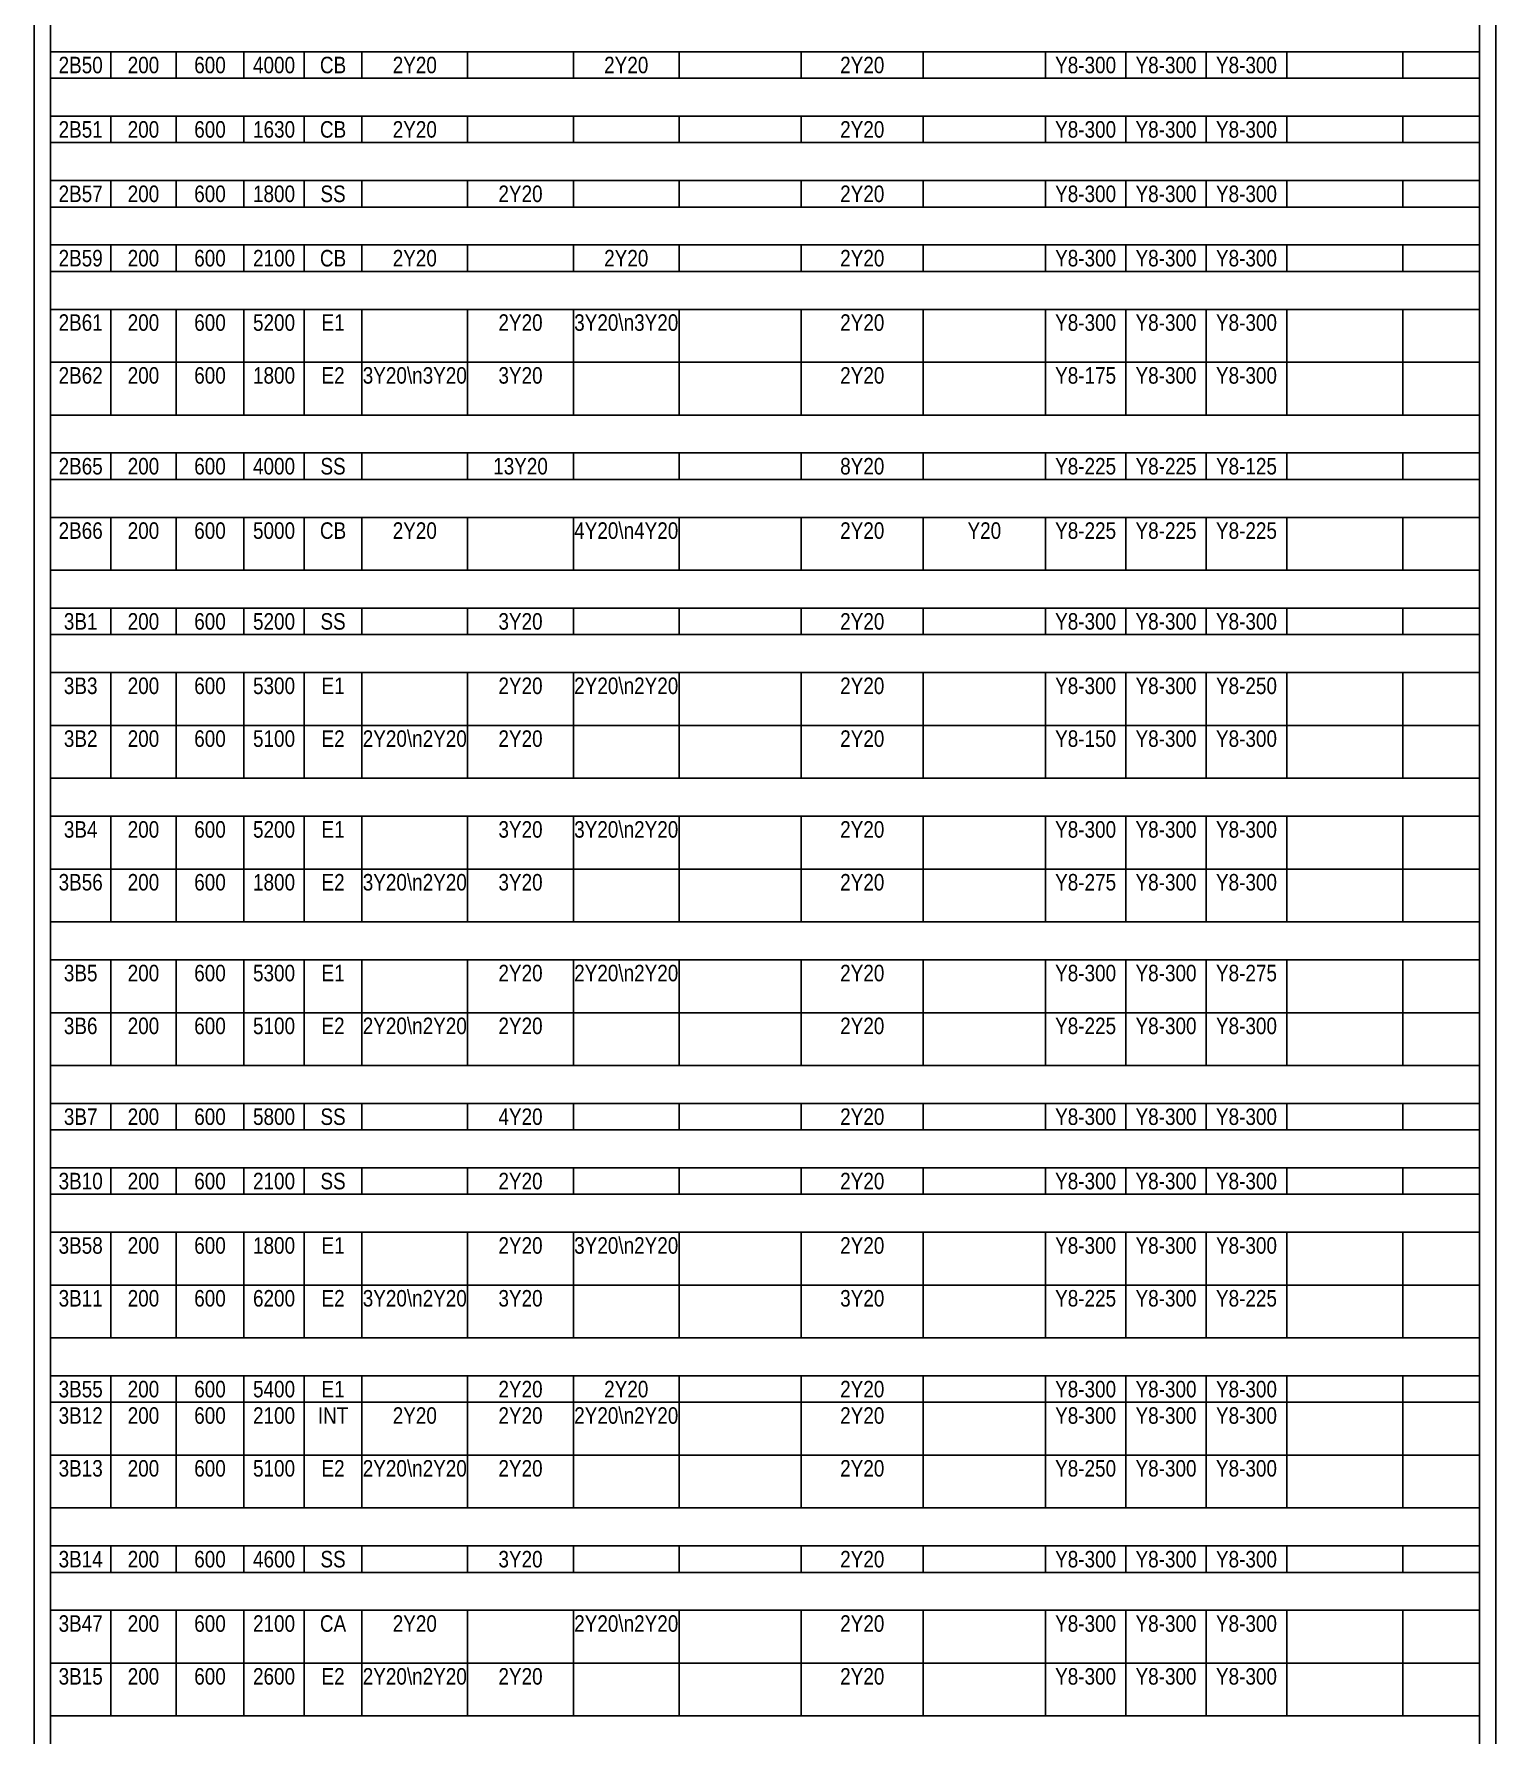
# Model space of a CAD drawing. Extents: x 0 to 206258, y -403073 to 0.
# Drawn here: x 123513 to 132369, y -220500 to -210197 of the extents above; entities that cross this region are included whole.
import ezdxf
from ezdxf.enums import TextEntityAlignment as Align

# ---------------------------------------------------------------- set-up
doc = ezdxf.new("R2010")
doc.units = 0
doc.header["$LTSCALE"] = 1000
for name, color, linetype, true_color in [('Quantity Table Line', 171, 'Continuous', 0xaaaaff), ('Quantity Table Line 2', 171, 'Continuous', 0xaaaaff), ('Quantity Table Text', 8, 'Continuous', 0x414141)]:
    doc.layers.add(name, color=color, linetype=linetype, true_color=true_color)
doc.styles.add('Quantity Table Text', font='ARIALN.TTF', dxfattribs={"height": 100})

msp = doc.modelspace()

# ---------------------------------------------------------------- linework, layer by layer
at = {"layer": 'Quantity Table Line', "transparency": 33554687}
msp.add_lwpolyline([(123513.032, -248555.174), (132369.275, -248555.174), (132369.275, -179854.284), (123513.032, -179854.284), (123513.032, -248555.174)], dxfattribs=at)
at = {"layer": 'Quantity Table Line 2', "transparency": 33554687}
for points in [[(123613.032, -210305.174), (123613.032, -210075.174), (132269.275, -210075.174), (132269.275, -210305.174)], [(123613.032, -210465.174), (123613.032, -210305.174), (123978.179, -210305.174), (123978.179, -210465.174)], [(123978.179, -210465.174), (123978.179, -210305.174), (124373.665, -210305.174), (124373.665, -210465.174)], [(124373.665, -210465.174), (124373.665, -210305.174), (124784.516, -210305.174), (124784.516, -210465.174)], [(124784.516, -210465.174), (124784.516, -210305.174), (125149.663, -210305.174), (125149.663, -210465.174)], [(125149.663, -210465.174), (125149.663, -210305.174), (125499.446, -210305.174), (125499.446, -210465.174)], [(125499.446, -210465.174), (125499.446, -210305.174), (126139.898, -210305.174), (126139.898, -210465.174)], [(126139.898, -210465.174), (126139.898, -210305.174), (126780.349, -210305.174), (126780.349, -210465.174)], [(126780.349, -210465.174), (126780.349, -210305.174), (127420.8, -210305.174), (127420.8, -210465.174)], [(127420.8, -210465.174), (127420.8, -210305.174), (128160.437, -210305.174), (128160.437, -210465.174)], [(128160.437, -210465.174), (128160.437, -210305.174), (128900.075, -210305.174), (128900.075, -210465.174)], [(128900.075, -210465.174), (128900.075, -210305.174), (129639.712, -210305.174), (129639.712, -210465.174)], [(129639.712, -210465.174), (129639.712, -210305.174), (130126.93, -210305.174), (130126.93, -210465.174)], [(130126.93, -210465.174), (130126.93, -210305.174), (130614.148, -210305.174), (130614.148, -210465.174)], [(130614.148, -210465.174), (130614.148, -210305.174), (131101.366, -210305.174), (131101.366, -210465.174)], [(131101.366, -210465.174), (131101.366, -210305.174), (131805.17, -210305.174), (131805.17, -210465.174)], [(131805.17, -210465.174), (131805.17, -210305.174), (132269.275, -210305.174), (132269.275, -210465.174)], [(123613.032, -210695.174), (123613.032, -210465.174), (132269.275, -210465.174), (132269.275, -210695.174)], [(123613.032, -210855.174), (123613.032, -210695.174), (123978.179, -210695.174), (123978.179, -210855.174)], [(123978.179, -210855.174), (123978.179, -210695.174), (124373.665, -210695.174), (124373.665, -210855.174)], [(124373.665, -210855.174), (124373.665, -210695.174), (124784.516, -210695.174), (124784.516, -210855.174)], [(124784.516, -210855.174), (124784.516, -210695.174), (125149.663, -210695.174), (125149.663, -210855.174)], [(125149.663, -210855.174), (125149.663, -210695.174), (125499.446, -210695.174), (125499.446, -210855.174)], [(125499.446, -210855.174), (125499.446, -210695.174), (126139.898, -210695.174), (126139.898, -210855.174)], [(126139.898, -210855.174), (126139.898, -210695.174), (126780.349, -210695.174), (126780.349, -210855.174)], [(126780.349, -210855.174), (126780.349, -210695.174), (127420.8, -210695.174), (127420.8, -210855.174)], [(127420.8, -210855.174), (127420.8, -210695.174), (128160.437, -210695.174), (128160.437, -210855.174)], [(128160.437, -210855.174), (128160.437, -210695.174), (128900.075, -210695.174), (128900.075, -210855.174)], [(128900.075, -210855.174), (128900.075, -210695.174), (129639.712, -210695.174), (129639.712, -210855.174)], [(129639.712, -210855.174), (129639.712, -210695.174), (130126.93, -210695.174), (130126.93, -210855.174)], [(130126.93, -210855.174), (130126.93, -210695.174), (130614.148, -210695.174), (130614.148, -210855.174)], [(130614.148, -210855.174), (130614.148, -210695.174), (131101.366, -210695.174), (131101.366, -210855.174)], [(131101.366, -210855.174), (131101.366, -210695.174), (131805.17, -210695.174), (131805.17, -210855.174)], [(131805.17, -210855.174), (131805.17, -210695.174), (132269.275, -210695.174), (132269.275, -210855.174)], [(123613.032, -211085.174), (123613.032, -210855.174), (132269.275, -210855.174), (132269.275, -211085.174)], [(123613.032, -211245.174), (123613.032, -211085.174), (123978.179, -211085.174), (123978.179, -211245.174)], [(123978.179, -211245.174), (123978.179, -211085.174), (124373.665, -211085.174), (124373.665, -211245.174)], [(124373.665, -211245.174), (124373.665, -211085.174), (124784.516, -211085.174), (124784.516, -211245.174)], [(124784.516, -211245.174), (124784.516, -211085.174), (125149.663, -211085.174), (125149.663, -211245.174)], [(125149.663, -211245.174), (125149.663, -211085.174), (125499.446, -211085.174), (125499.446, -211245.174)], [(125499.446, -211245.174), (125499.446, -211085.174), (126139.898, -211085.174), (126139.898, -211245.174)], [(126139.898, -211245.174), (126139.898, -211085.174), (126780.349, -211085.174), (126780.349, -211245.174)], [(126780.349, -211245.174), (126780.349, -211085.174), (127420.8, -211085.174), (127420.8, -211245.174)], [(127420.8, -211245.174), (127420.8, -211085.174), (128160.437, -211085.174), (128160.437, -211245.174)], [(128160.437, -211245.174), (128160.437, -211085.174), (128900.075, -211085.174), (128900.075, -211245.174)], [(128900.075, -211245.174), (128900.075, -211085.174), (129639.712, -211085.174), (129639.712, -211245.174)], [(129639.712, -211245.174), (129639.712, -211085.174), (130126.93, -211085.174), (130126.93, -211245.174)], [(130126.93, -211245.174), (130126.93, -211085.174), (130614.148, -211085.174), (130614.148, -211245.174)], [(130614.148, -211245.174), (130614.148, -211085.174), (131101.366, -211085.174), (131101.366, -211245.174)], [(131101.366, -211245.174), (131101.366, -211085.174), (131805.17, -211085.174), (131805.17, -211245.174)], [(131805.17, -211245.174), (131805.17, -211085.174), (132269.275, -211085.174), (132269.275, -211245.174)], [(123613.032, -211475.174), (123613.032, -211245.174), (132269.275, -211245.174), (132269.275, -211475.174)], [(123613.032, -211635.174), (123613.032, -211475.174), (123978.179, -211475.174), (123978.179, -211635.174)], [(123978.179, -211635.174), (123978.179, -211475.174), (124373.665, -211475.174), (124373.665, -211635.174)], [(124373.665, -211635.174), (124373.665, -211475.174), (124784.516, -211475.174), (124784.516, -211635.174)], [(124784.516, -211635.174), (124784.516, -211475.174), (125149.663, -211475.174), (125149.663, -211635.174)], [(125149.663, -211635.174), (125149.663, -211475.174), (125499.446, -211475.174), (125499.446, -211635.174)], [(125499.446, -211635.174), (125499.446, -211475.174), (126139.898, -211475.174), (126139.898, -211635.174)], [(126139.898, -211635.174), (126139.898, -211475.174), (126780.349, -211475.174), (126780.349, -211635.174)], [(126780.349, -211635.174), (126780.349, -211475.174), (127420.8, -211475.174), (127420.8, -211635.174)], [(127420.8, -211635.174), (127420.8, -211475.174), (128160.437, -211475.174), (128160.437, -211635.174)], [(128160.437, -211635.174), (128160.437, -211475.174), (128900.075, -211475.174), (128900.075, -211635.174)], [(128900.075, -211635.174), (128900.075, -211475.174), (129639.712, -211475.174), (129639.712, -211635.174)], [(129639.712, -211635.174), (129639.712, -211475.174), (130126.93, -211475.174), (130126.93, -211635.174)], [(130126.93, -211635.174), (130126.93, -211475.174), (130614.148, -211475.174), (130614.148, -211635.174)], [(130614.148, -211635.174), (130614.148, -211475.174), (131101.366, -211475.174), (131101.366, -211635.174)], [(131101.366, -211635.174), (131101.366, -211475.174), (131805.17, -211475.174), (131805.17, -211635.174)], [(131805.17, -211635.174), (131805.17, -211475.174), (132269.275, -211475.174), (132269.275, -211635.174)], [(123613.032, -211865.174), (123613.032, -211635.174), (132269.275, -211635.174), (132269.275, -211865.174)], [(123613.032, -212185.174), (123613.032, -211865.174), (123978.179, -211865.174), (123978.179, -212185.174)], [(123978.179, -212185.174), (123978.179, -211865.174), (124373.665, -211865.174), (124373.665, -212185.174)], [(124373.665, -212185.174), (124373.665, -211865.174), (124784.516, -211865.174), (124784.516, -212185.174)], [(124784.516, -212185.174), (124784.516, -211865.174), (125149.663, -211865.174), (125149.663, -212185.174)], [(125149.663, -212185.174), (125149.663, -211865.174), (125499.446, -211865.174), (125499.446, -212185.174)], [(125499.446, -212185.174), (125499.446, -211865.174), (126139.898, -211865.174), (126139.898, -212185.174)], [(126139.898, -212185.174), (126139.898, -211865.174), (126780.349, -211865.174), (126780.349, -212185.174)], [(126780.349, -212185.174), (126780.349, -211865.174), (127420.8, -211865.174), (127420.8, -212185.174)], [(127420.8, -212185.174), (127420.8, -211865.174), (128160.437, -211865.174), (128160.437, -212185.174)], [(128160.437, -212185.174), (128160.437, -211865.174), (128900.075, -211865.174), (128900.075, -212185.174)], [(128900.075, -212185.174), (128900.075, -211865.174), (129639.712, -211865.174), (129639.712, -212185.174)], [(129639.712, -212185.174), (129639.712, -211865.174), (130126.93, -211865.174), (130126.93, -212185.174)], [(130126.93, -212185.174), (130126.93, -211865.174), (130614.148, -211865.174), (130614.148, -212185.174)], [(130614.148, -212185.174), (130614.148, -211865.174), (131101.366, -211865.174), (131101.366, -212185.174)], [(131101.366, -212185.174), (131101.366, -211865.174), (131805.17, -211865.174), (131805.17, -212185.174)], [(131805.17, -212185.174), (131805.17, -211865.174), (132269.275, -211865.174), (132269.275, -212185.174)], [(123613.032, -212505.174), (123613.032, -212185.174), (123978.179, -212185.174), (123978.179, -212505.174)], [(123978.179, -212505.174), (123978.179, -212185.174), (124373.665, -212185.174), (124373.665, -212505.174)], [(124373.665, -212505.174), (124373.665, -212185.174), (124784.516, -212185.174), (124784.516, -212505.174)], [(124784.516, -212505.174), (124784.516, -212185.174), (125149.663, -212185.174), (125149.663, -212505.174)], [(125149.663, -212505.174), (125149.663, -212185.174), (125499.446, -212185.174), (125499.446, -212505.174)], [(125499.446, -212505.174), (125499.446, -212185.174), (126139.898, -212185.174), (126139.898, -212505.174)], [(126139.898, -212505.174), (126139.898, -212185.174), (126780.349, -212185.174), (126780.349, -212505.174)], [(126780.349, -212505.174), (126780.349, -212185.174), (127420.8, -212185.174), (127420.8, -212505.174)], [(127420.8, -212505.174), (127420.8, -212185.174), (128160.437, -212185.174), (128160.437, -212505.174)], [(128160.437, -212505.174), (128160.437, -212185.174), (128900.075, -212185.174), (128900.075, -212505.174)], [(128900.075, -212505.174), (128900.075, -212185.174), (129639.712, -212185.174), (129639.712, -212505.174)], [(129639.712, -212505.174), (129639.712, -212185.174), (130126.93, -212185.174), (130126.93, -212505.174)], [(130126.93, -212505.174), (130126.93, -212185.174), (130614.148, -212185.174), (130614.148, -212505.174)], [(130614.148, -212505.174), (130614.148, -212185.174), (131101.366, -212185.174), (131101.366, -212505.174)], [(131101.366, -212505.174), (131101.366, -212185.174), (131805.17, -212185.174), (131805.17, -212505.174)], [(131805.17, -212505.174), (131805.17, -212185.174), (132269.275, -212185.174), (132269.275, -212505.174)], [(123613.032, -212735.174), (123613.032, -212505.174), (132269.275, -212505.174), (132269.275, -212735.174)], [(123613.032, -212895.174), (123613.032, -212735.174), (123978.179, -212735.174), (123978.179, -212895.174)], [(123978.179, -212895.174), (123978.179, -212735.174), (124373.665, -212735.174), (124373.665, -212895.174)], [(124373.665, -212895.174), (124373.665, -212735.174), (124784.516, -212735.174), (124784.516, -212895.174)], [(124784.516, -212895.174), (124784.516, -212735.174), (125149.663, -212735.174), (125149.663, -212895.174)], [(125149.663, -212895.174), (125149.663, -212735.174), (125499.446, -212735.174), (125499.446, -212895.174)], [(125499.446, -212895.174), (125499.446, -212735.174), (126139.898, -212735.174), (126139.898, -212895.174)], [(126139.898, -212895.174), (126139.898, -212735.174), (126780.349, -212735.174), (126780.349, -212895.174)], [(126780.349, -212895.174), (126780.349, -212735.174), (127420.8, -212735.174), (127420.8, -212895.174)], [(127420.8, -212895.174), (127420.8, -212735.174), (128160.437, -212735.174), (128160.437, -212895.174)], [(128160.437, -212895.174), (128160.437, -212735.174), (128900.075, -212735.174), (128900.075, -212895.174)], [(128900.075, -212895.174), (128900.075, -212735.174), (129639.712, -212735.174), (129639.712, -212895.174)], [(129639.712, -212895.174), (129639.712, -212735.174), (130126.93, -212735.174), (130126.93, -212895.174)], [(130126.93, -212895.174), (130126.93, -212735.174), (130614.148, -212735.174), (130614.148, -212895.174)], [(130614.148, -212895.174), (130614.148, -212735.174), (131101.366, -212735.174), (131101.366, -212895.174)], [(131101.366, -212895.174), (131101.366, -212735.174), (131805.17, -212735.174), (131805.17, -212895.174)], [(131805.17, -212895.174), (131805.17, -212735.174), (132269.275, -212735.174), (132269.275, -212895.174)], [(123613.032, -213125.174), (123613.032, -212895.174), (132269.275, -212895.174), (132269.275, -213125.174)], [(123613.032, -213445.174), (123613.032, -213125.174), (123978.179, -213125.174), (123978.179, -213445.174)], [(123978.179, -213445.174), (123978.179, -213125.174), (124373.665, -213125.174), (124373.665, -213445.174)], [(124373.665, -213445.174), (124373.665, -213125.174), (124784.516, -213125.174), (124784.516, -213445.174)], [(124784.516, -213445.174), (124784.516, -213125.174), (125149.663, -213125.174), (125149.663, -213445.174)], [(125149.663, -213445.174), (125149.663, -213125.174), (125499.446, -213125.174), (125499.446, -213445.174)], [(125499.446, -213445.174), (125499.446, -213125.174), (126139.898, -213125.174), (126139.898, -213445.174)], [(126139.898, -213445.174), (126139.898, -213125.174), (126780.349, -213125.174), (126780.349, -213445.174)], [(126780.349, -213445.174), (126780.349, -213125.174), (127420.8, -213125.174), (127420.8, -213445.174)], [(127420.8, -213445.174), (127420.8, -213125.174), (128160.437, -213125.174), (128160.437, -213445.174)], [(128160.437, -213445.174), (128160.437, -213125.174), (128900.075, -213125.174), (128900.075, -213445.174)], [(128900.075, -213445.174), (128900.075, -213125.174), (129639.712, -213125.174), (129639.712, -213445.174)], [(129639.712, -213445.174), (129639.712, -213125.174), (130126.93, -213125.174), (130126.93, -213445.174)], [(130126.93, -213445.174), (130126.93, -213125.174), (130614.148, -213125.174), (130614.148, -213445.174)], [(130614.148, -213445.174), (130614.148, -213125.174), (131101.366, -213125.174), (131101.366, -213445.174)], [(131101.366, -213445.174), (131101.366, -213125.174), (131805.17, -213125.174), (131805.17, -213445.174)], [(131805.17, -213445.174), (131805.17, -213125.174), (132269.275, -213125.174), (132269.275, -213445.174)], [(123613.032, -213675.174), (123613.032, -213445.174), (132269.275, -213445.174), (132269.275, -213675.174)], [(123613.032, -213835.174), (123613.032, -213675.174), (123978.179, -213675.174), (123978.179, -213835.174)], [(123978.179, -213835.174), (123978.179, -213675.174), (124373.665, -213675.174), (124373.665, -213835.174)], [(124373.665, -213835.174), (124373.665, -213675.174), (124784.516, -213675.174), (124784.516, -213835.174)], [(124784.516, -213835.174), (124784.516, -213675.174), (125149.663, -213675.174), (125149.663, -213835.174)], [(125149.663, -213835.174), (125149.663, -213675.174), (125499.446, -213675.174), (125499.446, -213835.174)], [(125499.446, -213835.174), (125499.446, -213675.174), (126139.898, -213675.174), (126139.898, -213835.174)], [(126139.898, -213835.174), (126139.898, -213675.174), (126780.349, -213675.174), (126780.349, -213835.174)], [(126780.349, -213835.174), (126780.349, -213675.174), (127420.8, -213675.174), (127420.8, -213835.174)], [(127420.8, -213835.174), (127420.8, -213675.174), (128160.437, -213675.174), (128160.437, -213835.174)], [(128160.437, -213835.174), (128160.437, -213675.174), (128900.075, -213675.174), (128900.075, -213835.174)], [(128900.075, -213835.174), (128900.075, -213675.174), (129639.712, -213675.174), (129639.712, -213835.174)], [(129639.712, -213835.174), (129639.712, -213675.174), (130126.93, -213675.174), (130126.93, -213835.174)], [(130126.93, -213835.174), (130126.93, -213675.174), (130614.148, -213675.174), (130614.148, -213835.174)], [(130614.148, -213835.174), (130614.148, -213675.174), (131101.366, -213675.174), (131101.366, -213835.174)], [(131101.366, -213835.174), (131101.366, -213675.174), (131805.17, -213675.174), (131805.17, -213835.174)], [(131805.17, -213835.174), (131805.17, -213675.174), (132269.275, -213675.174), (132269.275, -213835.174)], [(123613.032, -214065.174), (123613.032, -213835.174), (132269.275, -213835.174), (132269.275, -214065.174)], [(123613.032, -214385.174), (123613.032, -214065.174), (123978.179, -214065.174), (123978.179, -214385.174)], [(123978.179, -214385.174), (123978.179, -214065.174), (124373.665, -214065.174), (124373.665, -214385.174)], [(124373.665, -214385.174), (124373.665, -214065.174), (124784.516, -214065.174), (124784.516, -214385.174)], [(124784.516, -214385.174), (124784.516, -214065.174), (125149.663, -214065.174), (125149.663, -214385.174)], [(125149.663, -214385.174), (125149.663, -214065.174), (125499.446, -214065.174), (125499.446, -214385.174)], [(125499.446, -214385.174), (125499.446, -214065.174), (126139.898, -214065.174), (126139.898, -214385.174)], [(126139.898, -214385.174), (126139.898, -214065.174), (126780.349, -214065.174), (126780.349, -214385.174)], [(126780.349, -214385.174), (126780.349, -214065.174), (127420.8, -214065.174), (127420.8, -214385.174)], [(127420.8, -214385.174), (127420.8, -214065.174), (128160.437, -214065.174), (128160.437, -214385.174)], [(128160.437, -214385.174), (128160.437, -214065.174), (128900.075, -214065.174), (128900.075, -214385.174)], [(128900.075, -214385.174), (128900.075, -214065.174), (129639.712, -214065.174), (129639.712, -214385.174)], [(129639.712, -214385.174), (129639.712, -214065.174), (130126.93, -214065.174), (130126.93, -214385.174)], [(130126.93, -214385.174), (130126.93, -214065.174), (130614.148, -214065.174), (130614.148, -214385.174)], [(130614.148, -214385.174), (130614.148, -214065.174), (131101.366, -214065.174), (131101.366, -214385.174)], [(131101.366, -214385.174), (131101.366, -214065.174), (131805.17, -214065.174), (131805.17, -214385.174)], [(131805.17, -214385.174), (131805.17, -214065.174), (132269.275, -214065.174), (132269.275, -214385.174)], [(123613.032, -214705.174), (123613.032, -214385.174), (123978.179, -214385.174), (123978.179, -214705.174)], [(123978.179, -214705.174), (123978.179, -214385.174), (124373.665, -214385.174), (124373.665, -214705.174)], [(124373.665, -214705.174), (124373.665, -214385.174), (124784.516, -214385.174), (124784.516, -214705.174)], [(124784.516, -214705.174), (124784.516, -214385.174), (125149.663, -214385.174), (125149.663, -214705.174)], [(125149.663, -214705.174), (125149.663, -214385.174), (125499.446, -214385.174), (125499.446, -214705.174)], [(125499.446, -214705.174), (125499.446, -214385.174), (126139.898, -214385.174), (126139.898, -214705.174)], [(126139.898, -214705.174), (126139.898, -214385.174), (126780.349, -214385.174), (126780.349, -214705.174)], [(126780.349, -214705.174), (126780.349, -214385.174), (127420.8, -214385.174), (127420.8, -214705.174)], [(127420.8, -214705.174), (127420.8, -214385.174), (128160.437, -214385.174), (128160.437, -214705.174)], [(128160.437, -214705.174), (128160.437, -214385.174), (128900.075, -214385.174), (128900.075, -214705.174)], [(128900.075, -214705.174), (128900.075, -214385.174), (129639.712, -214385.174), (129639.712, -214705.174)], [(129639.712, -214705.174), (129639.712, -214385.174), (130126.93, -214385.174), (130126.93, -214705.174)], [(130126.93, -214705.174), (130126.93, -214385.174), (130614.148, -214385.174), (130614.148, -214705.174)], [(130614.148, -214705.174), (130614.148, -214385.174), (131101.366, -214385.174), (131101.366, -214705.174)], [(131101.366, -214705.174), (131101.366, -214385.174), (131805.17, -214385.174), (131805.17, -214705.174)], [(131805.17, -214705.174), (131805.17, -214385.174), (132269.275, -214385.174), (132269.275, -214705.174)], [(123613.032, -214935.174), (123613.032, -214705.174), (132269.275, -214705.174), (132269.275, -214935.174)], [(123613.032, -215255.174), (123613.032, -214935.174), (123978.179, -214935.174), (123978.179, -215255.174)], [(123978.179, -215255.174), (123978.179, -214935.174), (124373.665, -214935.174), (124373.665, -215255.174)], [(124373.665, -215255.174), (124373.665, -214935.174), (124784.516, -214935.174), (124784.516, -215255.174)], [(124784.516, -215255.174), (124784.516, -214935.174), (125149.663, -214935.174), (125149.663, -215255.174)], [(125149.663, -215255.174), (125149.663, -214935.174), (125499.446, -214935.174), (125499.446, -215255.174)], [(125499.446, -215255.174), (125499.446, -214935.174), (126139.898, -214935.174), (126139.898, -215255.174)], [(126139.898, -215255.174), (126139.898, -214935.174), (126780.349, -214935.174), (126780.349, -215255.174)], [(126780.349, -215255.174), (126780.349, -214935.174), (127420.8, -214935.174), (127420.8, -215255.174)], [(127420.8, -215255.174), (127420.8, -214935.174), (128160.437, -214935.174), (128160.437, -215255.174)], [(128160.437, -215255.174), (128160.437, -214935.174), (128900.075, -214935.174), (128900.075, -215255.174)], [(128900.075, -215255.174), (128900.075, -214935.174), (129639.712, -214935.174), (129639.712, -215255.174)], [(129639.712, -215255.174), (129639.712, -214935.174), (130126.93, -214935.174), (130126.93, -215255.174)], [(130126.93, -215255.174), (130126.93, -214935.174), (130614.148, -214935.174), (130614.148, -215255.174)], [(130614.148, -215255.174), (130614.148, -214935.174), (131101.366, -214935.174), (131101.366, -215255.174)], [(131101.366, -215255.174), (131101.366, -214935.174), (131805.17, -214935.174), (131805.17, -215255.174)], [(131805.17, -215255.174), (131805.17, -214935.174), (132269.275, -214935.174), (132269.275, -215255.174)], [(123613.032, -215575.174), (123613.032, -215255.174), (123978.179, -215255.174), (123978.179, -215575.174)], [(123978.179, -215575.174), (123978.179, -215255.174), (124373.665, -215255.174), (124373.665, -215575.174)], [(124373.665, -215575.174), (124373.665, -215255.174), (124784.516, -215255.174), (124784.516, -215575.174)], [(124784.516, -215575.174), (124784.516, -215255.174), (125149.663, -215255.174), (125149.663, -215575.174)], [(125149.663, -215575.174), (125149.663, -215255.174), (125499.446, -215255.174), (125499.446, -215575.174)], [(125499.446, -215575.174), (125499.446, -215255.174), (126139.898, -215255.174), (126139.898, -215575.174)], [(126139.898, -215575.174), (126139.898, -215255.174), (126780.349, -215255.174), (126780.349, -215575.174)], [(126780.349, -215575.174), (126780.349, -215255.174), (127420.8, -215255.174), (127420.8, -215575.174)], [(127420.8, -215575.174), (127420.8, -215255.174), (128160.437, -215255.174), (128160.437, -215575.174)], [(128160.437, -215575.174), (128160.437, -215255.174), (128900.075, -215255.174), (128900.075, -215575.174)], [(128900.075, -215575.174), (128900.075, -215255.174), (129639.712, -215255.174), (129639.712, -215575.174)], [(129639.712, -215575.174), (129639.712, -215255.174), (130126.93, -215255.174), (130126.93, -215575.174)], [(130126.93, -215575.174), (130126.93, -215255.174), (130614.148, -215255.174), (130614.148, -215575.174)], [(130614.148, -215575.174), (130614.148, -215255.174), (131101.366, -215255.174), (131101.366, -215575.174)], [(131101.366, -215575.174), (131101.366, -215255.174), (131805.17, -215255.174), (131805.17, -215575.174)], [(131805.17, -215575.174), (131805.17, -215255.174), (132269.275, -215255.174), (132269.275, -215575.174)], [(123613.032, -215805.174), (123613.032, -215575.174), (132269.275, -215575.174), (132269.275, -215805.174)], [(123613.032, -216125.174), (123613.032, -215805.174), (123978.179, -215805.174), (123978.179, -216125.174)], [(123978.179, -216125.174), (123978.179, -215805.174), (124373.665, -215805.174), (124373.665, -216125.174)], [(124373.665, -216125.174), (124373.665, -215805.174), (124784.516, -215805.174), (124784.516, -216125.174)], [(124784.516, -216125.174), (124784.516, -215805.174), (125149.663, -215805.174), (125149.663, -216125.174)], [(125149.663, -216125.174), (125149.663, -215805.174), (125499.446, -215805.174), (125499.446, -216125.174)], [(125499.446, -216125.174), (125499.446, -215805.174), (126139.898, -215805.174), (126139.898, -216125.174)], [(126139.898, -216125.174), (126139.898, -215805.174), (126780.349, -215805.174), (126780.349, -216125.174)], [(126780.349, -216125.174), (126780.349, -215805.174), (127420.8, -215805.174), (127420.8, -216125.174)], [(127420.8, -216125.174), (127420.8, -215805.174), (128160.437, -215805.174), (128160.437, -216125.174)], [(128160.437, -216125.174), (128160.437, -215805.174), (128900.075, -215805.174), (128900.075, -216125.174)], [(128900.075, -216125.174), (128900.075, -215805.174), (129639.712, -215805.174), (129639.712, -216125.174)], [(129639.712, -216125.174), (129639.712, -215805.174), (130126.93, -215805.174), (130126.93, -216125.174)], [(130126.93, -216125.174), (130126.93, -215805.174), (130614.148, -215805.174), (130614.148, -216125.174)], [(130614.148, -216125.174), (130614.148, -215805.174), (131101.366, -215805.174), (131101.366, -216125.174)], [(131101.366, -216125.174), (131101.366, -215805.174), (131805.17, -215805.174), (131805.17, -216125.174)], [(131805.17, -216125.174), (131805.17, -215805.174), (132269.275, -215805.174), (132269.275, -216125.174)], [(123613.032, -216445.174), (123613.032, -216125.174), (123978.179, -216125.174), (123978.179, -216445.174)], [(123978.179, -216445.174), (123978.179, -216125.174), (124373.665, -216125.174), (124373.665, -216445.174)], [(124373.665, -216445.174), (124373.665, -216125.174), (124784.516, -216125.174), (124784.516, -216445.174)], [(124784.516, -216445.174), (124784.516, -216125.174), (125149.663, -216125.174), (125149.663, -216445.174)], [(125149.663, -216445.174), (125149.663, -216125.174), (125499.446, -216125.174), (125499.446, -216445.174)], [(125499.446, -216445.174), (125499.446, -216125.174), (126139.898, -216125.174), (126139.898, -216445.174)], [(126139.898, -216445.174), (126139.898, -216125.174), (126780.349, -216125.174), (126780.349, -216445.174)], [(126780.349, -216445.174), (126780.349, -216125.174), (127420.8, -216125.174), (127420.8, -216445.174)], [(127420.8, -216445.174), (127420.8, -216125.174), (128160.437, -216125.174), (128160.437, -216445.174)], [(128160.437, -216445.174), (128160.437, -216125.174), (128900.075, -216125.174), (128900.075, -216445.174)], [(128900.075, -216445.174), (128900.075, -216125.174), (129639.712, -216125.174), (129639.712, -216445.174)], [(129639.712, -216445.174), (129639.712, -216125.174), (130126.93, -216125.174), (130126.93, -216445.174)], [(130126.93, -216445.174), (130126.93, -216125.174), (130614.148, -216125.174), (130614.148, -216445.174)], [(130614.148, -216445.174), (130614.148, -216125.174), (131101.366, -216125.174), (131101.366, -216445.174)], [(131101.366, -216445.174), (131101.366, -216125.174), (131805.17, -216125.174), (131805.17, -216445.174)], [(131805.17, -216445.174), (131805.17, -216125.174), (132269.275, -216125.174), (132269.275, -216445.174)], [(123613.032, -216675.174), (123613.032, -216445.174), (132269.275, -216445.174), (132269.275, -216675.174)], [(123613.032, -216835.174), (123613.032, -216675.174), (123978.179, -216675.174), (123978.179, -216835.174)], [(123978.179, -216835.174), (123978.179, -216675.174), (124373.665, -216675.174), (124373.665, -216835.174)], [(124373.665, -216835.174), (124373.665, -216675.174), (124784.516, -216675.174), (124784.516, -216835.174)], [(124784.516, -216835.174), (124784.516, -216675.174), (125149.663, -216675.174), (125149.663, -216835.174)], [(125149.663, -216835.174), (125149.663, -216675.174), (125499.446, -216675.174), (125499.446, -216835.174)], [(125499.446, -216835.174), (125499.446, -216675.174), (126139.898, -216675.174), (126139.898, -216835.174)], [(126139.898, -216835.174), (126139.898, -216675.174), (126780.349, -216675.174), (126780.349, -216835.174)], [(126780.349, -216835.174), (126780.349, -216675.174), (127420.8, -216675.174), (127420.8, -216835.174)], [(127420.8, -216835.174), (127420.8, -216675.174), (128160.437, -216675.174), (128160.437, -216835.174)], [(128160.437, -216835.174), (128160.437, -216675.174), (128900.075, -216675.174), (128900.075, -216835.174)], [(128900.075, -216835.174), (128900.075, -216675.174), (129639.712, -216675.174), (129639.712, -216835.174)], [(129639.712, -216835.174), (129639.712, -216675.174), (130126.93, -216675.174), (130126.93, -216835.174)], [(130126.93, -216835.174), (130126.93, -216675.174), (130614.148, -216675.174), (130614.148, -216835.174)], [(130614.148, -216835.174), (130614.148, -216675.174), (131101.366, -216675.174), (131101.366, -216835.174)], [(131101.366, -216835.174), (131101.366, -216675.174), (131805.17, -216675.174), (131805.17, -216835.174)], [(131805.17, -216835.174), (131805.17, -216675.174), (132269.275, -216675.174), (132269.275, -216835.174)], [(123613.032, -217065.174), (123613.032, -216835.174), (132269.275, -216835.174), (132269.275, -217065.174)], [(123613.032, -217225.174), (123613.032, -217065.174), (123978.179, -217065.174), (123978.179, -217225.174)], [(123978.179, -217225.174), (123978.179, -217065.174), (124373.665, -217065.174), (124373.665, -217225.174)], [(124373.665, -217225.174), (124373.665, -217065.174), (124784.516, -217065.174), (124784.516, -217225.174)], [(124784.516, -217225.174), (124784.516, -217065.174), (125149.663, -217065.174), (125149.663, -217225.174)], [(125149.663, -217225.174), (125149.663, -217065.174), (125499.446, -217065.174), (125499.446, -217225.174)], [(125499.446, -217225.174), (125499.446, -217065.174), (126139.898, -217065.174), (126139.898, -217225.174)], [(126139.898, -217225.174), (126139.898, -217065.174), (126780.349, -217065.174), (126780.349, -217225.174)], [(126780.349, -217225.174), (126780.349, -217065.174), (127420.8, -217065.174), (127420.8, -217225.174)], [(127420.8, -217225.174), (127420.8, -217065.174), (128160.437, -217065.174), (128160.437, -217225.174)], [(128160.437, -217225.174), (128160.437, -217065.174), (128900.075, -217065.174), (128900.075, -217225.174)], [(128900.075, -217225.174), (128900.075, -217065.174), (129639.712, -217065.174), (129639.712, -217225.174)], [(129639.712, -217225.174), (129639.712, -217065.174), (130126.93, -217065.174), (130126.93, -217225.174)], [(130126.93, -217225.174), (130126.93, -217065.174), (130614.148, -217065.174), (130614.148, -217225.174)], [(130614.148, -217225.174), (130614.148, -217065.174), (131101.366, -217065.174), (131101.366, -217225.174)], [(131101.366, -217225.174), (131101.366, -217065.174), (131805.17, -217065.174), (131805.17, -217225.174)], [(131805.17, -217225.174), (131805.17, -217065.174), (132269.275, -217065.174), (132269.275, -217225.174)], [(123613.032, -217455.174), (123613.032, -217225.174), (132269.275, -217225.174), (132269.275, -217455.174)], [(123613.032, -217775.174), (123613.032, -217455.174), (123978.179, -217455.174), (123978.179, -217775.174)], [(123978.179, -217775.174), (123978.179, -217455.174), (124373.665, -217455.174), (124373.665, -217775.174)], [(124373.665, -217775.174), (124373.665, -217455.174), (124784.516, -217455.174), (124784.516, -217775.174)], [(124784.516, -217775.174), (124784.516, -217455.174), (125149.663, -217455.174), (125149.663, -217775.174)], [(125149.663, -217775.174), (125149.663, -217455.174), (125499.446, -217455.174), (125499.446, -217775.174)], [(125499.446, -217775.174), (125499.446, -217455.174), (126139.898, -217455.174), (126139.898, -217775.174)], [(126139.898, -217775.174), (126139.898, -217455.174), (126780.349, -217455.174), (126780.349, -217775.174)], [(126780.349, -217775.174), (126780.349, -217455.174), (127420.8, -217455.174), (127420.8, -217775.174)], [(127420.8, -217775.174), (127420.8, -217455.174), (128160.437, -217455.174), (128160.437, -217775.174)], [(128160.437, -217775.174), (128160.437, -217455.174), (128900.075, -217455.174), (128900.075, -217775.174)], [(128900.075, -217775.174), (128900.075, -217455.174), (129639.712, -217455.174), (129639.712, -217775.174)], [(129639.712, -217775.174), (129639.712, -217455.174), (130126.93, -217455.174), (130126.93, -217775.174)], [(130126.93, -217775.174), (130126.93, -217455.174), (130614.148, -217455.174), (130614.148, -217775.174)], [(130614.148, -217775.174), (130614.148, -217455.174), (131101.366, -217455.174), (131101.366, -217775.174)], [(131101.366, -217775.174), (131101.366, -217455.174), (131805.17, -217455.174), (131805.17, -217775.174)], [(131805.17, -217775.174), (131805.17, -217455.174), (132269.275, -217455.174), (132269.275, -217775.174)], [(123613.032, -218095.174), (123613.032, -217775.174), (123978.179, -217775.174), (123978.179, -218095.174)], [(123978.179, -218095.174), (123978.179, -217775.174), (124373.665, -217775.174), (124373.665, -218095.174)], [(124373.665, -218095.174), (124373.665, -217775.174), (124784.516, -217775.174), (124784.516, -218095.174)], [(124784.516, -218095.174), (124784.516, -217775.174), (125149.663, -217775.174), (125149.663, -218095.174)], [(125149.663, -218095.174), (125149.663, -217775.174), (125499.446, -217775.174), (125499.446, -218095.174)], [(125499.446, -218095.174), (125499.446, -217775.174), (126139.898, -217775.174), (126139.898, -218095.174)], [(126139.898, -218095.174), (126139.898, -217775.174), (126780.349, -217775.174), (126780.349, -218095.174)], [(126780.349, -218095.174), (126780.349, -217775.174), (127420.8, -217775.174), (127420.8, -218095.174)], [(127420.8, -218095.174), (127420.8, -217775.174), (128160.437, -217775.174), (128160.437, -218095.174)], [(128160.437, -218095.174), (128160.437, -217775.174), (128900.075, -217775.174), (128900.075, -218095.174)], [(128900.075, -218095.174), (128900.075, -217775.174), (129639.712, -217775.174), (129639.712, -218095.174)], [(129639.712, -218095.174), (129639.712, -217775.174), (130126.93, -217775.174), (130126.93, -218095.174)], [(130126.93, -218095.174), (130126.93, -217775.174), (130614.148, -217775.174), (130614.148, -218095.174)], [(130614.148, -218095.174), (130614.148, -217775.174), (131101.366, -217775.174), (131101.366, -218095.174)], [(131101.366, -218095.174), (131101.366, -217775.174), (131805.17, -217775.174), (131805.17, -218095.174)], [(131805.17, -218095.174), (131805.17, -217775.174), (132269.275, -217775.174), (132269.275, -218095.174)], [(123613.032, -218325.174), (123613.032, -218095.174), (132269.275, -218095.174), (132269.275, -218325.174)], [(123613.032, -218485.174), (123613.032, -218325.174), (123978.179, -218325.174), (123978.179, -218485.174)], [(123978.179, -218485.174), (123978.179, -218325.174), (124373.665, -218325.174), (124373.665, -218485.174)], [(124373.665, -218485.174), (124373.665, -218325.174), (124784.516, -218325.174), (124784.516, -218485.174)], [(124784.516, -218485.174), (124784.516, -218325.174), (125149.663, -218325.174), (125149.663, -218485.174)], [(125149.663, -218485.174), (125149.663, -218325.174), (125499.446, -218325.174), (125499.446, -218485.174)], [(125499.446, -218485.174), (125499.446, -218325.174), (126139.898, -218325.174), (126139.898, -218485.174)], [(126139.898, -218485.174), (126139.898, -218325.174), (126780.349, -218325.174), (126780.349, -218485.174)], [(126780.349, -218485.174), (126780.349, -218325.174), (127420.8, -218325.174), (127420.8, -218485.174)], [(127420.8, -218485.174), (127420.8, -218325.174), (128160.437, -218325.174), (128160.437, -218485.174)], [(128160.437, -218485.174), (128160.437, -218325.174), (128900.075, -218325.174), (128900.075, -218485.174)], [(128900.075, -218485.174), (128900.075, -218325.174), (129639.712, -218325.174), (129639.712, -218485.174)], [(129639.712, -218485.174), (129639.712, -218325.174), (130126.93, -218325.174), (130126.93, -218485.174)], [(130126.93, -218485.174), (130126.93, -218325.174), (130614.148, -218325.174), (130614.148, -218485.174)], [(130614.148, -218485.174), (130614.148, -218325.174), (131101.366, -218325.174), (131101.366, -218485.174)], [(131101.366, -218485.174), (131101.366, -218325.174), (131805.17, -218325.174), (131805.17, -218485.174)], [(131805.17, -218485.174), (131805.17, -218325.174), (132269.275, -218325.174), (132269.275, -218485.174)], [(123613.032, -218805.174), (123613.032, -218485.174), (123978.179, -218485.174), (123978.179, -218805.174)], [(123978.179, -218805.174), (123978.179, -218485.174), (124373.665, -218485.174), (124373.665, -218805.174)], [(124373.665, -218805.174), (124373.665, -218485.174), (124784.516, -218485.174), (124784.516, -218805.174)], [(124784.516, -218805.174), (124784.516, -218485.174), (125149.663, -218485.174), (125149.663, -218805.174)], [(125149.663, -218805.174), (125149.663, -218485.174), (125499.446, -218485.174), (125499.446, -218805.174)], [(125499.446, -218805.174), (125499.446, -218485.174), (126139.898, -218485.174), (126139.898, -218805.174)], [(126139.898, -218805.174), (126139.898, -218485.174), (126780.349, -218485.174), (126780.349, -218805.174)], [(126780.349, -218805.174), (126780.349, -218485.174), (127420.8, -218485.174), (127420.8, -218805.174)], [(127420.8, -218805.174), (127420.8, -218485.174), (128160.437, -218485.174), (128160.437, -218805.174)], [(128160.437, -218805.174), (128160.437, -218485.174), (128900.075, -218485.174), (128900.075, -218805.174)], [(128900.075, -218805.174), (128900.075, -218485.174), (129639.712, -218485.174), (129639.712, -218805.174)], [(129639.712, -218805.174), (129639.712, -218485.174), (130126.93, -218485.174), (130126.93, -218805.174)], [(130126.93, -218805.174), (130126.93, -218485.174), (130614.148, -218485.174), (130614.148, -218805.174)], [(130614.148, -218805.174), (130614.148, -218485.174), (131101.366, -218485.174), (131101.366, -218805.174)], [(131101.366, -218805.174), (131101.366, -218485.174), (131805.17, -218485.174), (131805.17, -218805.174)], [(131805.17, -218805.174), (131805.17, -218485.174), (132269.275, -218485.174), (132269.275, -218805.174)], [(123613.032, -219125.174), (123613.032, -218805.174), (123978.179, -218805.174), (123978.179, -219125.174)], [(123978.179, -219125.174), (123978.179, -218805.174), (124373.665, -218805.174), (124373.665, -219125.174)], [(124373.665, -219125.174), (124373.665, -218805.174), (124784.516, -218805.174), (124784.516, -219125.174)], [(124784.516, -219125.174), (124784.516, -218805.174), (125149.663, -218805.174), (125149.663, -219125.174)], [(125149.663, -219125.174), (125149.663, -218805.174), (125499.446, -218805.174), (125499.446, -219125.174)], [(125499.446, -219125.174), (125499.446, -218805.174), (126139.898, -218805.174), (126139.898, -219125.174)], [(126139.898, -219125.174), (126139.898, -218805.174), (126780.349, -218805.174), (126780.349, -219125.174)], [(126780.349, -219125.174), (126780.349, -218805.174), (127420.8, -218805.174), (127420.8, -219125.174)], [(127420.8, -219125.174), (127420.8, -218805.174), (128160.437, -218805.174), (128160.437, -219125.174)], [(128160.437, -219125.174), (128160.437, -218805.174), (128900.075, -218805.174), (128900.075, -219125.174)], [(128900.075, -219125.174), (128900.075, -218805.174), (129639.712, -218805.174), (129639.712, -219125.174)], [(129639.712, -219125.174), (129639.712, -218805.174), (130126.93, -218805.174), (130126.93, -219125.174)], [(130126.93, -219125.174), (130126.93, -218805.174), (130614.148, -218805.174), (130614.148, -219125.174)], [(130614.148, -219125.174), (130614.148, -218805.174), (131101.366, -218805.174), (131101.366, -219125.174)], [(131101.366, -219125.174), (131101.366, -218805.174), (131805.17, -218805.174), (131805.17, -219125.174)], [(131805.17, -219125.174), (131805.17, -218805.174), (132269.275, -218805.174), (132269.275, -219125.174)], [(123613.032, -219355.174), (123613.032, -219125.174), (132269.275, -219125.174), (132269.275, -219355.174)], [(123613.032, -219515.174), (123613.032, -219355.174), (123978.179, -219355.174), (123978.179, -219515.174)], [(123978.179, -219515.174), (123978.179, -219355.174), (124373.665, -219355.174), (124373.665, -219515.174)], [(124373.665, -219515.174), (124373.665, -219355.174), (124784.516, -219355.174), (124784.516, -219515.174)], [(124784.516, -219515.174), (124784.516, -219355.174), (125149.663, -219355.174), (125149.663, -219515.174)], [(125149.663, -219515.174), (125149.663, -219355.174), (125499.446, -219355.174), (125499.446, -219515.174)], [(125499.446, -219515.174), (125499.446, -219355.174), (126139.898, -219355.174), (126139.898, -219515.174)], [(126139.898, -219515.174), (126139.898, -219355.174), (126780.349, -219355.174), (126780.349, -219515.174)], [(126780.349, -219515.174), (126780.349, -219355.174), (127420.8, -219355.174), (127420.8, -219515.174)], [(127420.8, -219515.174), (127420.8, -219355.174), (128160.437, -219355.174), (128160.437, -219515.174)], [(128160.437, -219515.174), (128160.437, -219355.174), (128900.075, -219355.174), (128900.075, -219515.174)], [(128900.075, -219515.174), (128900.075, -219355.174), (129639.712, -219355.174), (129639.712, -219515.174)], [(129639.712, -219515.174), (129639.712, -219355.174), (130126.93, -219355.174), (130126.93, -219515.174)], [(130126.93, -219515.174), (130126.93, -219355.174), (130614.148, -219355.174), (130614.148, -219515.174)], [(130614.148, -219515.174), (130614.148, -219355.174), (131101.366, -219355.174), (131101.366, -219515.174)], [(131101.366, -219515.174), (131101.366, -219355.174), (131805.17, -219355.174), (131805.17, -219515.174)], [(131805.17, -219515.174), (131805.17, -219355.174), (132269.275, -219355.174), (132269.275, -219515.174)], [(123613.032, -219745.174), (123613.032, -219515.174), (132269.275, -219515.174), (132269.275, -219745.174)], [(123613.032, -220065.174), (123613.032, -219745.174), (123978.179, -219745.174), (123978.179, -220065.174)], [(123978.179, -220065.174), (123978.179, -219745.174), (124373.665, -219745.174), (124373.665, -220065.174)], [(124373.665, -220065.174), (124373.665, -219745.174), (124784.516, -219745.174), (124784.516, -220065.174)], [(124784.516, -220065.174), (124784.516, -219745.174), (125149.663, -219745.174), (125149.663, -220065.174)], [(125149.663, -220065.174), (125149.663, -219745.174), (125499.446, -219745.174), (125499.446, -220065.174)], [(125499.446, -220065.174), (125499.446, -219745.174), (126139.898, -219745.174), (126139.898, -220065.174)], [(126139.898, -220065.174), (126139.898, -219745.174), (126780.349, -219745.174), (126780.349, -220065.174)], [(126780.349, -220065.174), (126780.349, -219745.174), (127420.8, -219745.174), (127420.8, -220065.174)], [(127420.8, -220065.174), (127420.8, -219745.174), (128160.437, -219745.174), (128160.437, -220065.174)], [(128160.437, -220065.174), (128160.437, -219745.174), (128900.075, -219745.174), (128900.075, -220065.174)], [(128900.075, -220065.174), (128900.075, -219745.174), (129639.712, -219745.174), (129639.712, -220065.174)], [(129639.712, -220065.174), (129639.712, -219745.174), (130126.93, -219745.174), (130126.93, -220065.174)], [(130126.93, -220065.174), (130126.93, -219745.174), (130614.148, -219745.174), (130614.148, -220065.174)], [(130614.148, -220065.174), (130614.148, -219745.174), (131101.366, -219745.174), (131101.366, -220065.174)], [(131101.366, -220065.174), (131101.366, -219745.174), (131805.17, -219745.174), (131805.17, -220065.174)], [(131805.17, -220065.174), (131805.17, -219745.174), (132269.275, -219745.174), (132269.275, -220065.174)], [(123613.032, -220385.174), (123613.032, -220065.174), (123978.179, -220065.174), (123978.179, -220385.174)], [(123978.179, -220385.174), (123978.179, -220065.174), (124373.665, -220065.174), (124373.665, -220385.174)], [(124373.665, -220385.174), (124373.665, -220065.174), (124784.516, -220065.174), (124784.516, -220385.174)], [(124784.516, -220385.174), (124784.516, -220065.174), (125149.663, -220065.174), (125149.663, -220385.174)], [(125149.663, -220385.174), (125149.663, -220065.174), (125499.446, -220065.174), (125499.446, -220385.174)], [(125499.446, -220385.174), (125499.446, -220065.174), (126139.898, -220065.174), (126139.898, -220385.174)], [(126139.898, -220385.174), (126139.898, -220065.174), (126780.349, -220065.174), (126780.349, -220385.174)], [(126780.349, -220385.174), (126780.349, -220065.174), (127420.8, -220065.174), (127420.8, -220385.174)], [(127420.8, -220385.174), (127420.8, -220065.174), (128160.437, -220065.174), (128160.437, -220385.174)], [(128160.437, -220385.174), (128160.437, -220065.174), (128900.075, -220065.174), (128900.075, -220385.174)], [(128900.075, -220385.174), (128900.075, -220065.174), (129639.712, -220065.174), (129639.712, -220385.174)], [(129639.712, -220385.174), (129639.712, -220065.174), (130126.93, -220065.174), (130126.93, -220385.174)], [(130126.93, -220385.174), (130126.93, -220065.174), (130614.148, -220065.174), (130614.148, -220385.174)], [(130614.148, -220385.174), (130614.148, -220065.174), (131101.366, -220065.174), (131101.366, -220385.174)], [(131101.366, -220385.174), (131101.366, -220065.174), (131805.17, -220065.174), (131805.17, -220385.174)], [(131805.17, -220385.174), (131805.17, -220065.174), (132269.275, -220065.174), (132269.275, -220385.174)], [(123613.032, -220615.174), (123613.032, -220385.174), (132269.275, -220385.174), (132269.275, -220615.174)]]:
    msp.add_lwpolyline(points, close=True, dxfattribs=at)

# ---------------------------------------------------------------- texts
at = {"layer": 'Quantity Table Text', "transparency": 33554687, "style": 'Quantity Table Text'}
for s, p in [('2B50', (123795.606, -210385.174)), ('200', (124175.922, -210385.174)), ('600', (124579.091, -210385.174)), ('4000', (124967.09, -210385.174)), ('CB', (125324.555, -210385.174)), ('2Y20', (125819.672, -210385.174)), ('2Y20', (127100.574, -210385.174)), ('2Y20', (128530.256, -210385.174)), ('Y8-300', (129883.321, -210385.174)), ('Y8-300', (130370.539, -210385.174)), ('Y8-300', (130857.757, -210385.174)), ('2B51', (123795.606, -210775.174)), ('200', (124175.922, -210775.174)), ('600', (124579.091, -210775.174)), ('1630', (124967.09, -210775.174)), ('CB', (125324.555, -210775.174)), ('2Y20', (125819.672, -210775.174)), ('2Y20', (128530.256, -210775.174)), ('Y8-300', (129883.321, -210775.174)), ('Y8-300', (130370.539, -210775.174)), ('Y8-300', (130857.757, -210775.174)), ('2B57', (123795.606, -211165.174)), ('200', (124175.922, -211165.174)), ('600', (124579.091, -211165.174)), ('1800', (124967.09, -211165.174)), ('SS', (125324.555, -211165.174)), ('2Y20', (126460.123, -211165.174)), ('2Y20', (128530.256, -211165.174)), ('Y8-300', (129883.321, -211165.174)), ('Y8-300', (130370.539, -211165.174)), ('Y8-300', (130857.757, -211165.174)), ('2B59', (123795.606, -211555.174)), ('200', (124175.922, -211555.174)), ('600', (124579.091, -211555.174)), ('2100', (124967.09, -211555.174)), ('CB', (125324.555, -211555.174)), ('2Y20', (125819.672, -211555.174)), ('2Y20', (127100.574, -211555.174)), ('2Y20', (128530.256, -211555.174)), ('Y8-300', (129883.321, -211555.174)), ('Y8-300', (130370.539, -211555.174)), ('Y8-300', (130857.757, -211555.174)), ('2B65', (123795.606, -212815.174)), ('200', (124175.922, -212815.174)), ('600', (124579.091, -212815.174)), ('4000', (124967.09, -212815.174)), ('SS', (125324.555, -212815.174)), ('13Y20', (126460.123, -212815.174)), ('8Y20', (128530.256, -212815.174)), ('Y8-225', (129883.321, -212815.174)), ('Y8-225', (130370.539, -212815.174)), ('Y8-125', (130857.757, -212815.174)), ('3B1', (123795.606, -213755.174)), ('200', (124175.922, -213755.174)), ('600', (124579.091, -213755.174)), ('5200', (124967.09, -213755.174)), ('SS', (125324.555, -213755.174)), ('3Y20', (126460.123, -213755.174)), ('2Y20', (128530.256, -213755.174)), ('Y8-300', (129883.321, -213755.174)), ('Y8-300', (130370.539, -213755.174)), ('Y8-300', (130857.757, -213755.174)), ('3B7', (123795.606, -216755.174)), ('200', (124175.922, -216755.174)), ('600', (124579.091, -216755.174)), ('5800', (124967.09, -216755.174)), ('SS', (125324.555, -216755.174)), ('4Y20', (126460.123, -216755.174)), ('2Y20', (128530.256, -216755.174)), ('Y8-300', (129883.321, -216755.174)), ('Y8-300', (130370.539, -216755.174)), ('Y8-300', (130857.757, -216755.174)), ('3B10', (123795.606, -217145.174)), ('200', (124175.922, -217145.174)), ('600', (124579.091, -217145.174)), ('2100', (124967.09, -217145.174)), ('SS', (125324.555, -217145.174)), ('2Y20', (126460.123, -217145.174)), ('2Y20', (128530.256, -217145.174)), ('Y8-300', (129883.321, -217145.174)), ('Y8-300', (130370.539, -217145.174)), ('Y8-300', (130857.757, -217145.174)), ('3B55', (123795.606, -218405.174)), ('200', (124175.922, -218405.174)), ('600', (124579.091, -218405.174)), ('5400', (124967.09, -218405.174)), ('E1', (125324.555, -218405.174)), ('2Y20', (126460.123, -218405.174)), ('2Y20', (127100.574, -218405.174)), ('2Y20', (128530.256, -218405.174)), ('Y8-300', (129883.321, -218405.174)), ('Y8-300', (130370.539, -218405.174)), ('Y8-300', (130857.757, -218405.174)), ('3B14', (123795.606, -219435.174)), ('200', (124175.922, -219435.174)), ('600', (124579.091, -219435.174)), ('4600', (124967.09, -219435.174)), ('SS', (125324.555, -219435.174)), ('3Y20', (126460.123, -219435.174)), ('2Y20', (128530.256, -219435.174)), ('Y8-300', (129883.321, -219435.174)), ('Y8-300', (130370.539, -219435.174)), ('Y8-300', (130857.757, -219435.174))]:
    msp.add_text(s, height=100, dxfattribs=at).set_placement(p, align=Align.MIDDLE_CENTER)
for s, p in [('2B61', (123795.606, -211895.174)), ('200', (124175.922, -211895.174)), ('600', (124579.091, -211895.174)), ('5200', (124967.09, -211895.174)), ('E1', (125324.555, -211895.174)), ('2Y20', (126460.123, -211895.174)), ('2Y20', (128530.256, -211895.174)), ('Y8-300', (129883.321, -211895.174)), ('Y8-300', (130370.539, -211895.174)), ('Y8-300', (130857.757, -211895.174)), ('2B62', (123795.606, -212215.174)), ('200', (124175.922, -212215.174)), ('600', (124579.091, -212215.174)), ('1800', (124967.09, -212215.174)), ('E2', (125324.555, -212215.174)), ('3Y20', (126460.123, -212215.174)), ('2Y20', (128530.256, -212215.174)), ('Y8-175', (129883.321, -212215.174)), ('Y8-300', (130370.539, -212215.174)), ('Y8-300', (130857.757, -212215.174)), ('2B66', (123795.606, -213155.174)), ('200', (124175.922, -213155.174)), ('600', (124579.091, -213155.174)), ('5000', (124967.09, -213155.174)), ('CB', (125324.555, -213155.174)), ('2Y20', (125819.672, -213155.174)), ('2Y20', (128530.256, -213155.174)), ('Y20', (129269.894, -213155.174)), ('Y8-225', (129883.321, -213155.174)), ('Y8-225', (130370.539, -213155.174)), ('Y8-225', (130857.757, -213155.174)), ('3B3', (123795.606, -214095.174)), ('200', (124175.922, -214095.174)), ('600', (124579.091, -214095.174)), ('5300', (124967.09, -214095.174)), ('E1', (125324.555, -214095.174)), ('2Y20', (126460.123, -214095.174)), ('2Y20', (128530.256, -214095.174)), ('Y8-300', (129883.321, -214095.174)), ('Y8-300', (130370.539, -214095.174)), ('Y8-250', (130857.757, -214095.174)), ('3B2', (123795.606, -214415.174)), ('200', (124175.922, -214415.174)), ('600', (124579.091, -214415.174)), ('5100', (124967.09, -214415.174)), ('E2', (125324.555, -214415.174)), ('2Y20', (126460.123, -214415.174)), ('2Y20', (128530.256, -214415.174)), ('Y8-150', (129883.321, -214415.174)), ('Y8-300', (130370.539, -214415.174)), ('Y8-300', (130857.757, -214415.174)), ('3B4', (123795.606, -214965.174)), ('200', (124175.922, -214965.174)), ('600', (124579.091, -214965.174)), ('5200', (124967.09, -214965.174)), ('E1', (125324.555, -214965.174)), ('3Y20', (126460.123, -214965.174)), ('2Y20', (128530.256, -214965.174)), ('Y8-300', (129883.321, -214965.174)), ('Y8-300', (130370.539, -214965.174)), ('Y8-300', (130857.757, -214965.174)), ('3B56', (123795.606, -215285.174)), ('200', (124175.922, -215285.174)), ('600', (124579.091, -215285.174)), ('1800', (124967.09, -215285.174)), ('E2', (125324.555, -215285.174)), ('3Y20', (126460.123, -215285.174)), ('2Y20', (128530.256, -215285.174)), ('Y8-275', (129883.321, -215285.174)), ('Y8-300', (130370.539, -215285.174)), ('Y8-300', (130857.757, -215285.174)), ('3B5', (123795.606, -215835.174)), ('200', (124175.922, -215835.174)), ('600', (124579.091, -215835.174)), ('5300', (124967.09, -215835.174)), ('E1', (125324.555, -215835.174)), ('2Y20', (126460.123, -215835.174)), ('2Y20', (128530.256, -215835.174)), ('Y8-300', (129883.321, -215835.174)), ('Y8-300', (130370.539, -215835.174)), ('Y8-275', (130857.757, -215835.174)), ('3B6', (123795.606, -216155.174)), ('200', (124175.922, -216155.174)), ('600', (124579.091, -216155.174)), ('5100', (124967.09, -216155.174)), ('E2', (125324.555, -216155.174)), ('2Y20', (126460.123, -216155.174)), ('2Y20', (128530.256, -216155.174)), ('Y8-225', (129883.321, -216155.174)), ('Y8-300', (130370.539, -216155.174)), ('Y8-300', (130857.757, -216155.174)), ('3B58', (123795.606, -217485.174)), ('200', (124175.922, -217485.174)), ('600', (124579.091, -217485.174)), ('1800', (124967.09, -217485.174)), ('E1', (125324.555, -217485.174)), ('2Y20', (126460.123, -217485.174)), ('2Y20', (128530.256, -217485.174)), ('Y8-300', (129883.321, -217485.174)), ('Y8-300', (130370.539, -217485.174)), ('Y8-300', (130857.757, -217485.174)), ('3B11', (123795.606, -217805.174)), ('200', (124175.922, -217805.174)), ('600', (124579.091, -217805.174)), ('6200', (124967.09, -217805.174)), ('E2', (125324.555, -217805.174)), ('3Y20', (126460.123, -217805.174)), ('3Y20', (128530.256, -217805.174)), ('Y8-225', (129883.321, -217805.174)), ('Y8-300', (130370.539, -217805.174)), ('Y8-225', (130857.757, -217805.174)), ('3B12', (123795.606, -218515.174)), ('200', (124175.922, -218515.174)), ('600', (124579.091, -218515.174)), ('2100', (124967.09, -218515.174)), ('INT', (125324.555, -218515.174)), ('2Y20', (125819.672, -218515.174)), ('2Y20', (126460.123, -218515.174)), ('2Y20', (128530.256, -218515.174)), ('Y8-300', (129883.321, -218515.174)), ('Y8-300', (130370.539, -218515.174)), ('Y8-300', (130857.757, -218515.174)), ('3B13', (123795.606, -218835.174)), ('200', (124175.922, -218835.174)), ('600', (124579.091, -218835.174)), ('5100', (124967.09, -218835.174)), ('E2', (125324.555, -218835.174)), ('2Y20', (126460.123, -218835.174)), ('2Y20', (128530.256, -218835.174)), ('Y8-250', (129883.321, -218835.174)), ('Y8-300', (130370.539, -218835.174)), ('Y8-300', (130857.757, -218835.174)), ('3B47', (123795.606, -219775.174)), ('200', (124175.922, -219775.174)), ('600', (124579.091, -219775.174)), ('2100', (124967.09, -219775.174)), ('CA', (125324.555, -219775.174)), ('2Y20', (125819.672, -219775.174)), ('2Y20', (128530.256, -219775.174)), ('Y8-300', (129883.321, -219775.174)), ('Y8-300', (130370.539, -219775.174)), ('Y8-300', (130857.757, -219775.174)), ('3B15', (123795.606, -220095.174)), ('200', (124175.922, -220095.174)), ('600', (124579.091, -220095.174)), ('2600', (124967.09, -220095.174)), ('E2', (125324.555, -220095.174)), ('2Y20', (126460.123, -220095.174)), ('2Y20', (128530.256, -220095.174)), ('Y8-300', (129883.321, -220095.174)), ('Y8-300', (130370.539, -220095.174)), ('Y8-300', (130857.757, -220095.174))]:
    msp.add_text(s, height=100, dxfattribs=at).set_placement(p, align=Align.TOP_CENTER)
at = {"layer": 'Quantity Table Text', "transparency": 33554687, "char_height": 100, "attachment_point": 2, "style": 'Quantity Table Text'}
for s, insert, width in [('3Y20\\n3Y20', (127100.574, -211895.174), 258.84718), ('3Y20\\n3Y20', (125819.672, -212215.174), 258.84718), ('4Y20\\n4Y20', (127100.574, -213155.174), 262.06434), ('2Y20\\n2Y20', (127100.574, -214095.174), 260.12064), ('2Y20\\n2Y20', (125819.672, -214415.174), 260.12064), ('3Y20\\n2Y20', (127100.574, -214965.174), 260.12064), ('3Y20\\n2Y20', (125819.672, -215285.174), 260.12064), ('2Y20\\n2Y20', (127100.574, -215835.174), 260.12064), ('2Y20\\n2Y20', (125819.672, -216155.174), 260.12064), ('3Y20\\n2Y20', (127100.574, -217485.174), 260.12064), ('3Y20\\n2Y20', (125819.672, -217805.174), 260.12064), ('2Y20\\n2Y20', (127100.574, -218515.174), 260.12064), ('2Y20\\n2Y20', (125819.672, -218835.174), 260.12064), ('2Y20\\n2Y20', (127100.574, -219775.174), 260.12064), ('2Y20\\n2Y20', (125819.672, -220095.174), 260.12064)]:
    msp.add_mtext(s, dxfattribs=dict(at, insert=insert, width=width))

doc.saveas('drawing.dxf')
